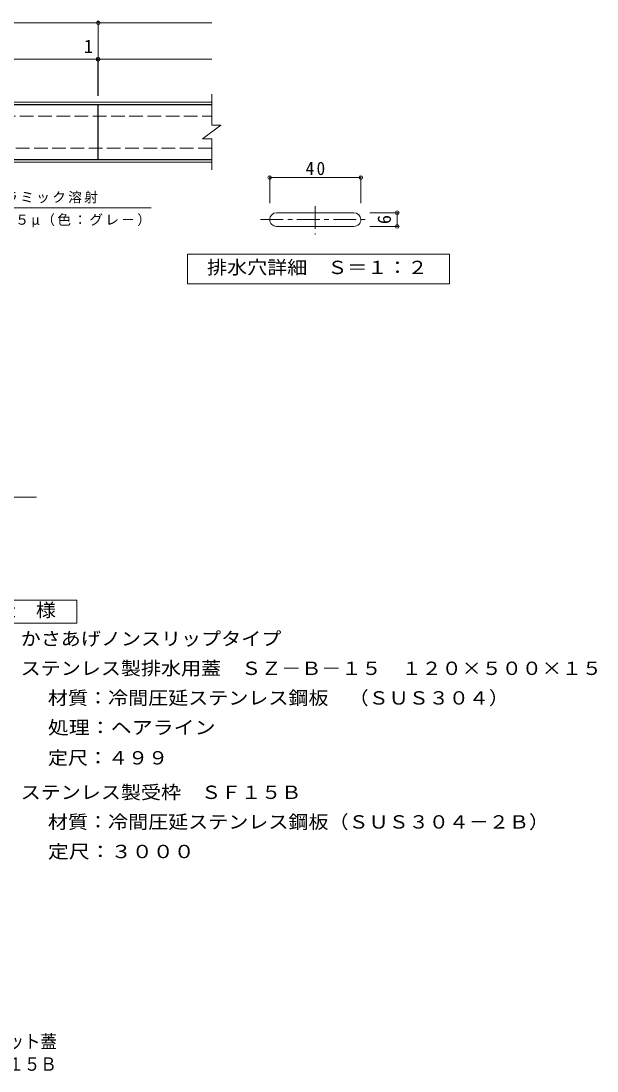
# Model space of a CAD drawing. Units: millimetres, scale not verified, with parts at other scales. Extents: x -273 to 332, y -274 to 193.
# Drawn here: x 79.2 to 332, y -274.3 to 186.8 of the extents above; entities that cross this region are included whole.
import ezdxf
from ezdxf.enums import TextEntityAlignment as Align

# ---------------------------------------------------------------- set-up
doc = ezdxf.new("R2010")
doc.units = ezdxf.units.MM
doc.header["$LTSCALE"] = 2
doc.header["$PDMODE"] = 32
doc.header["$PDSIZE"] = 1.6
doc.linetypes.add('CHAIN1', pattern=[8, 5, -1, 1, -1])
doc.linetypes.add('DASHED3', pattern=[4, 3, -1])
for name, color, linetype, lineweight in [('C-0', 7, 'Continuous', 9), ('C-1', 2, 'Continuous', 9), ('C-2', 3, 'Continuous', 9), ('C-4', 7, 'Continuous', 9), ('C-5', 7, 'Continuous', 9), ('D-5', 7, 'Continuous', 9)]:
    doc.layers.add(name, color=color, linetype=linetype, lineweight=lineweight)
doc.layers.add('F-4', color=2, linetype='Continuous')
doc.styles.add('ＭＳ ゴシック', font='')
doc.styles.get('ＭＳ ゴシック').set_extended_font_data('MS Gothic')

msp = doc.modelspace()

# ---------------------------------------------------------------- linework, layer by layer
at = {"layer": 'C-0'}
for p, q in [((188.331, 106.845), (188.331, 118.651)), ((188.331, 118.051), (228.331, 118.051)), ((228.331, 106.845), (228.331, 118.651)), ((244.898, 102.608), (232.31, 102.608)), ((244.298, 96.608), (244.298, 102.608)), ((232.31, 96.608), (244.898, 96.608))]:
    msp.add_line(p, q, dxfattribs=at)
at = {"layer": 'C-0', "color": 3}
for p, q in [((225.331, 102.608), (191.331, 102.608)), ((191.331, 96.608), (225.331, 96.608))]:
    msp.add_line(p, q, dxfattribs=at)
at = {"layer": 'C-0', "color": 3, "linetype": 'CHAIN1'}
for p, q in [((208.331, 105.524), (208.331, 92.995)), ((184.269, 99.608), (230.991, 99.608))]:
    msp.add_line(p, q, dxfattribs=at)
at = {"layer": 'C-0', "color": 3}
for centre, start, end in [((191.331, 99.608), 89.99997, 179.99881), ((225.331, 99.608), 1.16566, 89.99944), ((191.331, 99.608), 179.99939, 270), ((225.331, 99.608), 270, 0.00124)]:
    msp.add_arc(centre, 3, start, end, dxfattribs=at)
at = {"layer": 'C-0'}
for p in [(188.331, 118.051), (228.331, 118.051), (244.298, 102.608), (244.298, 96.608)]:
    msp.add_point(p, dxfattribs=at)
at = {"layer": 'C-1'}
for p, q in [((-137.3, 151.2), (162.9, 151.2)), ((-137.3, 150.2), (162.9, 150.2)), ((162.9, 125.8), (-137.3, 125.8)), ((162.9, 124.8), (-137.3, 124.8))]:
    msp.add_line(p, q, dxfattribs=at)
at = {"layer": 'C-1', "linetype": 'DASHED3'}
for p, q in [((-137.3, 145), (162.9, 145)), ((162.9, 131), (-137.3, 131))]:
    msp.add_line(p, q, dxfattribs=at)
at = {"layer": 'C-2'}
for p, q in [((162.9, 154.6), (162.9, 141)), ((13.1, 150), (112.9, 150)), ((112.9, 150), (112.9, 126)), ((113.1, 150), (113.1, 126)), ((113.1, 150), (162.9, 150)), ((158.9, 135), (166.9, 141)), ((162.9, 141), (166.9, 141)), ((158.9, 135), (162.9, 135)), ((162.9, 135), (162.9, 121.4)), ((112.9, 126), (13.1, 126)), ((113.1, 126), (162.9, 126))]:
    msp.add_line(p, q, dxfattribs=at)
at = {"layer": 'C-4'}
for p, q in [((-137.3, 186), (162.9, 186)), ((113.1, 154), (113.1, 186.6)), ((-137.3, 170), (162.9, 170)), ((112.9, 154), (112.9, 170.6))]:
    msp.add_line(p, q, dxfattribs=at)
for p in [(113.1, 186), (112.9, 170), (113.1, 170)]:
    msp.add_point(p, dxfattribs=at)
at = {"layer": 'C-5'}
msp.add_line((41.231, 104.723), (136.314, 104.723), dxfattribs=at)
msp.add_lwpolyline([(152.312, 71.4), (152.312, 84.4), (267.313, 84.4), (267.313, 71.4)], close=True, dxfattribs=at)
at = {"layer": 'D-5'}
msp.add_line((-71.433, -22.324), (85.942, -22.324), dxfattribs=at)
at = {"layer": 'D-5', "color": 2}
for p, q in [((58.597, -67.573), (103.597, -67.573)), ((103.597, -67.573), (103.597, -77.573)), ((103.597, -77.573), (58.597, -77.573))]:
    msp.add_line(p, q, dxfattribs=at)

# ---------------------------------------------------------------- texts
at = {"layer": 'C-0', "color": 2, "style": 'ＭＳ ゴシック'}
msp.add_text('6', height=5.865, rotation=90, dxfattribs=at).set_placement((243.298, 97.608), align=Align.BOTTOM_LEFT)
at = {"layer": 'C-0', "color": 2, "insert": (204.081, 119.052), "char_height": 5.865, "attachment_point": 7, "style": 'ＭＳ ゴシック'}
msp.add_mtext('\\T1.27;\\W0.95;40', dxfattribs=at)
at = {"layer": 'C-4', "color": 2, "style": 'ＭＳ ゴシック'}
msp.add_text('1', height=5.865, dxfattribs=at).set_placement((106.76, 171), align=Align.BOTTOM_LEFT)
at = {"layer": 'C-5', "color": 2, "style": 'ＭＳ ゴシック', "width": 1.1}
msp.add_text('排水穴詳細\u3000Ｓ＝１：２', height=5.865, dxfattribs=at).set_placement((160.813, 73.9), align=Align.BOTTOM_LEFT)
at = {"layer": 'C-5', "char_height": 4.399, "attachment_point": 7, "style": 'ＭＳ ゴシック'}
for s, insert in [('\\T1.17;セラミック溶射', (64.773, 106.723)), ('\\T1.17;被膜厚さ７５μ（色：グレ－）', (41.558, 96.128))]:
    msp.add_mtext(s, dxfattribs=dict(at, insert=insert))
at = {"layer": 'D-5', "color": 2, "style": 'ＭＳ ゴシック'}
for s, width, p in [('仕\u3000様', 1.1, (68.097, -76.573)), ('かさあげノンスリップタイプ', 1.1, (79.015, -89.157)), ('ステンレス製排水用蓋\u3000ＳＺ－Ｂ－１５\u3000１２０×５００×１５', 1.1, (79.015, -102.157)), ('材質：冷間圧延ステンレス鋼板\u3000（ＳＵＳ３０４）', 1.1, (90.958, -115.157)), ('処理：ヘアライン', 1.15, (90.958, -128.158)), ('定尺：４９９', 1.1, (90.958, -141.468)), ('ステンレス製受枠\u3000ＳＦ１５Ｂ', 1.1, (79.015, -156.61)), ('材質：冷間圧延ステンレス鋼板（ＳＵＳ３０４－２Ｂ）', 1.1, (90.958, -169.61)), ('定尺：３０００', 1.15, (90.958, -182.61))]:
    msp.add_text(s, height=5.865, dxfattribs=dict(at, width=width)).set_placement(p, align=Align.BOTTOM_LEFT)
at = {"layer": 'F-4', "style": 'ＭＳ ゴシック', "width": 0.9}
for s, p in [('\u3000\u3000\u3000ステンレス製\u3000かさあげノンスリップタイプ（セラミック溶射）排水ピット蓋', (-178.7, -266.052)), ('ＳＺ－Ｂ－１５\u3000１２０×５００×１５＋ＳＦ１５Ｂ', (-77.9, -275.962))]:
    msp.add_text(s, height=5.865, dxfattribs=at).set_placement(p, align=Align.BOTTOM_LEFT)

doc.saveas('drawing.dxf')
